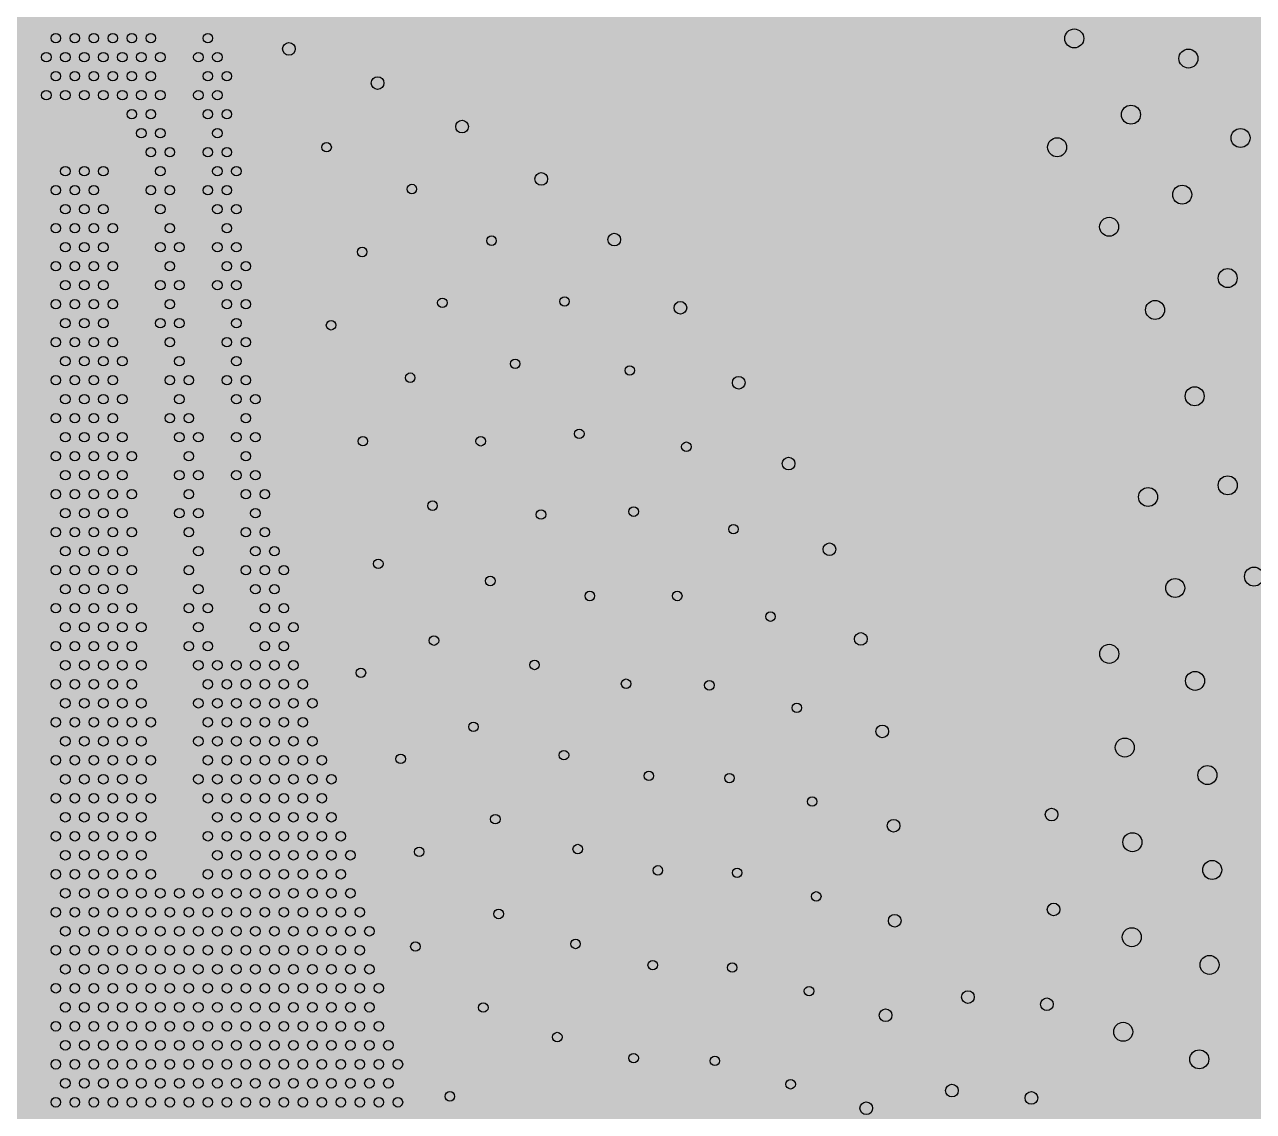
# Model space of a CAD drawing. Header units: metres. Extents: x 6 to 601, y -20 to 118.
# Drawn here: x 58.189 to 58.965, y 80.308 to 80.995 of the extents above; entities that cross this region are included whole.
import ezdxf

# ---------------------------------------------------------------- set-up
doc = ezdxf.new("R2010")
doc.units = ezdxf.units.M
doc.header["$MEASUREMENT"] = 0

# ---------------------------------------------------------------- blocks, each defined once
blk = doc.blocks.new('*U1013')
blk.add_circle((0, 0), 0.004)
blk = doc.blocks.new('*U1014')
at = {"color": 0, "linetype": 'ByBlock', "lineweight": -2, "transparency": 16777216}
for p, rotation in [((67.22481, 83.63244), 162.0206538124199), ((67.28077, 83.61087), 155.815257847648), ((67.33407, 83.58338), 149.609861882876), ((67.38408, 83.55028), 143.4044659181041), ((67.43022, 83.51198), 137.1990699533322), ((67.47196, 83.46891), 130.9936739885602), ((67.50879, 83.42158), 124.7882780237883), ((67.54029, 83.37055), 118.5828820590163), ((67.56609, 83.31641), 112.3774860942445), ((67.58588, 83.2598), 106.1720901294725), ((67.59944, 83.20139), 99.96669416470057), ((67.60661, 83.14184), 93.76129819992866), ((67.6073, 83.08188), 87.55590223515674), ((67.6015, 83.02219), 81.35050627038488), ((67.58929, 82.96347), 75.145110305613), ((67.5708, 82.90643), 68.93971434084104), ((67.54625, 82.85171), 62.7343183760691), ((67.51593, 82.79997), 56.52892241129715), ((67.4802, 82.7518), 50.3235264465252)]:
    blk.add_blockref('*U1013', p, dxfattribs=dict(at, rotation=rotation))
blk = doc.blocks.new('*U1065')
blk.add_circle((0, 0), 0.003)
blk = doc.blocks.new('*U1066')
at = {"color": 0, "linetype": 'ByBlock', "lineweight": -2, "transparency": 16777216}
for p, rotation in [((67.2812, 83.30726), 131.5811558823035), ((67.31635, 83.25875), 120.2725230106346), ((67.3413, 83.20429), 108.9638901389656), ((67.35509, 83.146), 97.65525726729673), ((67.35719, 83.08613), 86.34662439562784), ((67.3475, 83.02702), 75.03799152395888), ((67.32641, 82.97095), 63.72935865229003)]:
    blk.add_blockref('*U1065', p, dxfattribs=dict(at, rotation=rotation))
blk = doc.blocks.new('*U1051')
blk.add_circle((0, 0), 0.003)
blk = doc.blocks.new('*U1052')
at = {"color": 0, "linetype": 'ByBlock', "lineweight": -2, "transparency": 16777216}
for p, rotation in [((67.27147, 83.38467), 142.0579142856324), ((67.31544, 83.34396), 132.3465769150481), ((67.35192, 83.29641), 122.6352395444638), ((67.37985, 83.24339), 112.9239021738794), ((67.39843, 83.18641), 103.2125648032951), ((67.40714, 83.12712), 93.50122743271079), ((67.40573, 83.06721), 83.78989006212647), ((67.39422, 83.0084), 74.07855269154216), ((67.37297, 82.95236), 64.36721532095783), ((67.34256, 82.90072), 54.65587795037352)]:
    blk.add_blockref('*U1051', p, dxfattribs=dict(at, rotation=rotation))
blk = doc.blocks.new('*U1053')
blk.add_circle((0, 0), 0.003)
blk = doc.blocks.new('*U1054')
at = {"color": 0, "linetype": 'ByBlock', "lineweight": -2, "transparency": 16777216}
for p, rotation in [((67.25138, 83.45789), 150.7232776525618), ((67.30134, 83.42478), 142.2138588920557), ((67.34586, 83.38464), 133.7044401315495), ((67.38395, 83.33835), 125.1950213710436), ((67.41477, 83.28693), 116.6856026105376), ((67.43765, 83.23152), 108.1761838500315), ((67.45207, 83.17334), 99.66676508952544), ((67.45772, 83.11366), 91.15734632901936), ((67.45448, 83.05381), 82.64792756851335), ((67.44242, 82.99509), 74.13850880800732), ((67.42181, 82.9388), 65.6290900475012), ((67.39309, 82.88618), 57.11967128699509), ((67.3569, 82.83839), 48.61025252648896)]:
    blk.add_blockref('*U1053', p, dxfattribs=dict(at, rotation=rotation))
blk = doc.blocks.new('*U1055')
blk.add_circle((0, 0), 0.003)
blk = doc.blocks.new('*U1056')
at = {"color": 0, "linetype": 'ByBlock', "lineweight": -2, "transparency": 16777216}
for p, rotation in [((67.27102, 83.50417), 151.4170342102993), ((67.32166, 83.47207), 143.8447902752829), ((67.36762, 83.43357), 136.2725463402666), ((67.40812, 83.38936), 128.7003024052502), ((67.44244, 83.3402), 121.1280584702337), ((67.46997, 83.28694), 113.5558145352172), ((67.49025, 83.23052), 105.9835706002007), ((67.50292, 83.17191), 98.41132666518433), ((67.50776, 83.11215), 90.83908273016789), ((67.50467, 83.05227), 83.26683879515151), ((67.49373, 82.99333), 75.69459486013518), ((67.47511, 82.93633), 68.12235092511874), ((67.44914, 82.88229), 60.55010699010236), ((67.41628, 82.83214), 52.97786305508597), ((67.3771, 82.78676), 45.40561912006957)]:
    blk.add_blockref('*U1055', p, dxfattribs=dict(at, rotation=rotation))
blk = doc.blocks.new('*U1057')
blk.add_circle((0, 0), 0.003)
blk = doc.blocks.new('*U1058')
at = {"color": 0, "linetype": 'ByBlock', "lineweight": -2, "transparency": 16777216}
for p, rotation in [((67.24857, 83.57034), 157.267318836385), ((67.3024, 83.54392), 150.4462998083958), ((67.35271, 83.5113), 143.6252807804067), ((67.39879, 83.47292), 136.8042617524175), ((67.43999, 83.42935), 129.9832427244284), ((67.47572, 83.38119), 123.1622236964393), ((67.50547, 83.32913), 116.3412046684502), ((67.52884, 83.27391), 109.5201856404612), ((67.54548, 83.2163), 102.699166612472), ((67.55515, 83.15712), 95.87814758448285), ((67.55774, 83.09721), 89.05712855649364), ((67.55318, 83.03742), 82.23610952850441), ((67.54156, 82.97859), 75.4150905005153), ((67.52304, 82.92156), 68.59407147252602), ((67.49787, 82.86713), 61.7730524445367), ((67.46642, 82.81608), 54.95203341654759), ((67.42912, 82.76912), 48.13101438855842)]:
    blk.add_blockref('*U1057', p, dxfattribs=dict(at, rotation=rotation))
blk = doc.blocks.new('*U1049')
blk.add_circle((0, 0), 0.003)
blk = doc.blocks.new('*U1050')
at = {"color": 0, "linetype": 'ByBlock', "lineweight": -2, "transparency": 16777216}
for p, rotation in [((67.27025, 83.23843), 121.5560922127656), ((67.29534, 83.18408), 108.021290349138), ((67.30703, 83.12537), 94.48648848551056), ((67.30464, 83.06556), 80.95168662188311)]:
    blk.add_blockref('*U1049', p, dxfattribs=dict(at, rotation=rotation))

msp = doc.modelspace()

# ---------------------------------------------------------------- hatches: boundary and pattern name
at = {"lineweight": 0, "true_color": 0xcd6928, "transparency": 33554534}
h = msp.add_hatch(color=32, dxfattribs=at)
h.dxf.hatch_style = 1
h.paths.add_polyline_path([(59.48904, 84.07628), (57.57001, 84.07628, 0.143152), (56.53606, 81.19774), (56.53606, 78.47618), (59.48904, 78.47566)])

# ---------------------------------------------------------------- linework, layer by layer
for centre, radius in [((58.85187, 80.98579), 0.006), ((58.20882, 80.98596), 0.003), ((58.22082, 80.98596), 0.003), ((58.23282, 80.98596), 0.003), ((58.24482, 80.98596), 0.003), ((58.25682, 80.98596), 0.003), ((58.26882, 80.98596), 0.003), ((58.30482, 80.98596), 0.003), ((58.20282, 80.97396), 0.003), ((58.21482, 80.97396), 0.003), ((58.22682, 80.97396), 0.003), ((58.23882, 80.97396), 0.003), ((58.25082, 80.97396), 0.003), ((58.26282, 80.97396), 0.003), ((58.27482, 80.97396), 0.003), ((58.29882, 80.97396), 0.003), ((58.31082, 80.97396), 0.003), ((58.92394, 80.97308), 0.006), ((58.20882, 80.96196), 0.003), ((58.22082, 80.96196), 0.003), ((58.23282, 80.96196), 0.003), ((58.24482, 80.96196), 0.003), ((58.25682, 80.96196), 0.003), ((58.26882, 80.96196), 0.003), ((58.30482, 80.96196), 0.003), ((58.31682, 80.96196), 0.003), ((58.20282, 80.94996), 0.003), ((58.21482, 80.94996), 0.003), ((58.22682, 80.94996), 0.003), ((58.23882, 80.94996), 0.003), ((58.25082, 80.94996), 0.003), ((58.26282, 80.94996), 0.003), ((58.27482, 80.94996), 0.003), ((58.29882, 80.94996), 0.003), ((58.31082, 80.94996), 0.003), ((58.88768, 80.93766), 0.006), ((58.25682, 80.93796), 0.003), ((58.26882, 80.93796), 0.003), ((58.30482, 80.93796), 0.003), ((58.31682, 80.93796), 0.003), ((58.26282, 80.92596), 0.003), ((58.27482, 80.92596), 0.003), ((58.31082, 80.92596), 0.003), ((58.95685, 80.92292), 0.006), ((58.84107, 80.91707), 0.006), ((58.26882, 80.91396), 0.003), ((58.28082, 80.91396), 0.003), ((58.30482, 80.91396), 0.003), ((58.31682, 80.91396), 0.003), ((58.21482, 80.90196), 0.003), ((58.22682, 80.90196), 0.003), ((58.23882, 80.90196), 0.003), ((58.27482, 80.90196), 0.003), ((58.31082, 80.90196), 0.003), ((58.32282, 80.90196), 0.003), ((58.20882, 80.88996), 0.003), ((58.22082, 80.88996), 0.003), ((58.23282, 80.88996), 0.003), ((58.26882, 80.88996), 0.003), ((58.28082, 80.88996), 0.003), ((58.30482, 80.88996), 0.003), ((58.31682, 80.88996), 0.003), ((58.92002, 80.88714), 0.006), ((58.21482, 80.87796), 0.003), ((58.22682, 80.87796), 0.003), ((58.23882, 80.87796), 0.003), ((58.27482, 80.87796), 0.003), ((58.31082, 80.87796), 0.003), ((58.32282, 80.87796), 0.003), ((58.87389, 80.86687), 0.006), ((58.20882, 80.86596), 0.003), ((58.22082, 80.86596), 0.003), ((58.23282, 80.86596), 0.003), ((58.24482, 80.86596), 0.003), ((58.28082, 80.86596), 0.003), ((58.31682, 80.86596), 0.003), ((58.21482, 80.85396), 0.003), ((58.22682, 80.85396), 0.003), ((58.23882, 80.85396), 0.003), ((58.27482, 80.85396), 0.003), ((58.28682, 80.85396), 0.003), ((58.31082, 80.85396), 0.003), ((58.32282, 80.85396), 0.003), ((58.20882, 80.84196), 0.003), ((58.22082, 80.84196), 0.003), ((58.23282, 80.84196), 0.003), ((58.24482, 80.84196), 0.003), ((58.28082, 80.84196), 0.003), ((58.31682, 80.84196), 0.003), ((58.32882, 80.84196), 0.003), ((58.94874, 80.83447), 0.006), ((58.21482, 80.82996), 0.003), ((58.22682, 80.82996), 0.003), ((58.23882, 80.82996), 0.003), ((58.27482, 80.82996), 0.003), ((58.28682, 80.82996), 0.003), ((58.31082, 80.82996), 0.003), ((58.32282, 80.82996), 0.003), ((58.20882, 80.81796), 0.003), ((58.22082, 80.81796), 0.003), ((58.23282, 80.81796), 0.003), ((58.24482, 80.81796), 0.003), ((58.28082, 80.81796), 0.003), ((58.31682, 80.81796), 0.003), ((58.32882, 80.81796), 0.003), ((58.90289, 80.81435), 0.006), ((58.21482, 80.80596), 0.003), ((58.22682, 80.80596), 0.003), ((58.23882, 80.80596), 0.003), ((58.27482, 80.80596), 0.003), ((58.28682, 80.80596), 0.003), ((58.32282, 80.80596), 0.003), ((58.20882, 80.79396), 0.003), ((58.22082, 80.79396), 0.003), ((58.23282, 80.79396), 0.003), ((58.24482, 80.79396), 0.003), ((58.28082, 80.79396), 0.003), ((58.31682, 80.79396), 0.003), ((58.32882, 80.79396), 0.003), ((58.21482, 80.78196), 0.003), ((58.22682, 80.78196), 0.003), ((58.23882, 80.78196), 0.003), ((58.25082, 80.78196), 0.003), ((58.28682, 80.78196), 0.003), ((58.32282, 80.78196), 0.003), ((58.20882, 80.76996), 0.003), ((58.22082, 80.76996), 0.003), ((58.23282, 80.76996), 0.003), ((58.24482, 80.76996), 0.003), ((58.28082, 80.76996), 0.003), ((58.29282, 80.76996), 0.003), ((58.31682, 80.76996), 0.003), ((58.32882, 80.76996), 0.003), ((58.92789, 80.75983), 0.006), ((58.21482, 80.75796), 0.003), ((58.22682, 80.75796), 0.003), ((58.23882, 80.75796), 0.003), ((58.25082, 80.75796), 0.003), ((58.28682, 80.75796), 0.003), ((58.32282, 80.75796), 0.003), ((58.33482, 80.75796), 0.003), ((58.20882, 80.74596), 0.003), ((58.22082, 80.74596), 0.003), ((58.23282, 80.74596), 0.003), ((58.24482, 80.74596), 0.003), ((58.28082, 80.74596), 0.003), ((58.29282, 80.74596), 0.003), ((58.32882, 80.74596), 0.003), ((58.21482, 80.73396), 0.003), ((58.22682, 80.73396), 0.003), ((58.23882, 80.73396), 0.003), ((58.25082, 80.73396), 0.003), ((58.28682, 80.73396), 0.003), ((58.29882, 80.73396), 0.003), ((58.32282, 80.73396), 0.003), ((58.33482, 80.73396), 0.003), ((58.20882, 80.72196), 0.003), ((58.22082, 80.72196), 0.003), ((58.23282, 80.72196), 0.003), ((58.24482, 80.72196), 0.003), ((58.25682, 80.72196), 0.003), ((58.29282, 80.72196), 0.003), ((58.32882, 80.72196), 0.003), ((58.21482, 80.70996), 0.003), ((58.22682, 80.70996), 0.003), ((58.23882, 80.70996), 0.003), ((58.25082, 80.70996), 0.003), ((58.28682, 80.70996), 0.003), ((58.29882, 80.70996), 0.003), ((58.32282, 80.70996), 0.003), ((58.33482, 80.70996), 0.003), ((58.89848, 80.69622), 0.006), ((58.94875, 80.70358), 0.006), ((58.20882, 80.69796), 0.003), ((58.22082, 80.69796), 0.003), ((58.23282, 80.69796), 0.003), ((58.24482, 80.69796), 0.003), ((58.25682, 80.69796), 0.003), ((58.29282, 80.69796), 0.003), ((58.32882, 80.69796), 0.003), ((58.34082, 80.69796), 0.003), ((58.21482, 80.68596), 0.003), ((58.22682, 80.68596), 0.003), ((58.23882, 80.68596), 0.003), ((58.25082, 80.68596), 0.003), ((58.28682, 80.68596), 0.003), ((58.29882, 80.68596), 0.003), ((58.33482, 80.68596), 0.003), ((58.20882, 80.67396), 0.003), ((58.22082, 80.67396), 0.003), ((58.23282, 80.67396), 0.003), ((58.24482, 80.67396), 0.003), ((58.25682, 80.67396), 0.003), ((58.29282, 80.67396), 0.003), ((58.32882, 80.67396), 0.003), ((58.34082, 80.67396), 0.003), ((58.21482, 80.66196), 0.003), ((58.22682, 80.66196), 0.003), ((58.23882, 80.66196), 0.003), ((58.25082, 80.66196), 0.003), ((58.29882, 80.66196), 0.003), ((58.33482, 80.66196), 0.003), ((58.34682, 80.66196), 0.003), ((58.20882, 80.64996), 0.003), ((58.22082, 80.64996), 0.003), ((58.23282, 80.64996), 0.003), ((58.24482, 80.64996), 0.003), ((58.25682, 80.64996), 0.003), ((58.29282, 80.64996), 0.003), ((58.32882, 80.64996), 0.003), ((58.34082, 80.64996), 0.003), ((58.35282, 80.64996), 0.003), ((58.96536, 80.64594), 0.006), ((58.21482, 80.63796), 0.003), ((58.22682, 80.63796), 0.003), ((58.23882, 80.63796), 0.003), ((58.25082, 80.63796), 0.003), ((58.29882, 80.63796), 0.003), ((58.33482, 80.63796), 0.003), ((58.34682, 80.63796), 0.003), ((58.91562, 80.63874), 0.006), ((58.20882, 80.62596), 0.003), ((58.22082, 80.62596), 0.003), ((58.23282, 80.62596), 0.003), ((58.24482, 80.62596), 0.003), ((58.25682, 80.62596), 0.003), ((58.29282, 80.62596), 0.003), ((58.30482, 80.62596), 0.003), ((58.34082, 80.62596), 0.003), ((58.35282, 80.62596), 0.003), ((58.21482, 80.61396), 0.003), ((58.22682, 80.61396), 0.003), ((58.23882, 80.61396), 0.003), ((58.25082, 80.61396), 0.003), ((58.26282, 80.61396), 0.003), ((58.29882, 80.61396), 0.003), ((58.33482, 80.61396), 0.003), ((58.34682, 80.61396), 0.003), ((58.35882, 80.61396), 0.003), ((58.20882, 80.60196), 0.003), ((58.22082, 80.60196), 0.003), ((58.23282, 80.60196), 0.003), ((58.24482, 80.60196), 0.003), ((58.25682, 80.60196), 0.003), ((58.29282, 80.60196), 0.003), ((58.30482, 80.60196), 0.003), ((58.34082, 80.60196), 0.003), ((58.35282, 80.60196), 0.003), ((58.87397, 80.59717), 0.006), ((58.21482, 80.58996), 0.003), ((58.22682, 80.58996), 0.003), ((58.23882, 80.58996), 0.003), ((58.25082, 80.58996), 0.003), ((58.26282, 80.58996), 0.003), ((58.29882, 80.58996), 0.003), ((58.31082, 80.58996), 0.003), ((58.32282, 80.58996), 0.003), ((58.33482, 80.58996), 0.003), ((58.34682, 80.58996), 0.003), ((58.35882, 80.58996), 0.003), ((58.92813, 80.58007), 0.006), ((58.20882, 80.57796), 0.003), ((58.22082, 80.57796), 0.003), ((58.23282, 80.57796), 0.003), ((58.24482, 80.57796), 0.003), ((58.25682, 80.57796), 0.003), ((58.30482, 80.57796), 0.003), ((58.31682, 80.57796), 0.003), ((58.32882, 80.57796), 0.003), ((58.34082, 80.57796), 0.003), ((58.35282, 80.57796), 0.003), ((58.36482, 80.57796), 0.003), ((58.21482, 80.56596), 0.003), ((58.22682, 80.56596), 0.003), ((58.23882, 80.56596), 0.003), ((58.25082, 80.56596), 0.003), ((58.26282, 80.56596), 0.003), ((58.29882, 80.56596), 0.003), ((58.31082, 80.56596), 0.003), ((58.32282, 80.56596), 0.003), ((58.33482, 80.56596), 0.003), ((58.34682, 80.56596), 0.003), ((58.35882, 80.56596), 0.003), ((58.37082, 80.56596), 0.003), ((58.20882, 80.55396), 0.003), ((58.22082, 80.55396), 0.003), ((58.23282, 80.55396), 0.003), ((58.24482, 80.55396), 0.003), ((58.25682, 80.55396), 0.003), ((58.26882, 80.55396), 0.003), ((58.30482, 80.55396), 0.003), ((58.31682, 80.55396), 0.003), ((58.32882, 80.55396), 0.003), ((58.34082, 80.55396), 0.003), ((58.35282, 80.55396), 0.003), ((58.36482, 80.55396), 0.003), ((58.21482, 80.54196), 0.003), ((58.22682, 80.54196), 0.003), ((58.23882, 80.54196), 0.003), ((58.25082, 80.54196), 0.003), ((58.26282, 80.54196), 0.003), ((58.29882, 80.54196), 0.003), ((58.31082, 80.54196), 0.003), ((58.32282, 80.54196), 0.003), ((58.33482, 80.54196), 0.003), ((58.34682, 80.54196), 0.003), ((58.35882, 80.54196), 0.003), ((58.37082, 80.54196), 0.003), ((58.8838, 80.538), 0.006), ((58.20882, 80.52996), 0.003), ((58.22082, 80.52996), 0.003), ((58.23282, 80.52996), 0.003), ((58.24482, 80.52996), 0.003), ((58.25682, 80.52996), 0.003), ((58.26882, 80.52996), 0.003), ((58.30482, 80.52996), 0.003), ((58.31682, 80.52996), 0.003), ((58.32882, 80.52996), 0.003), ((58.34082, 80.52996), 0.003), ((58.35282, 80.52996), 0.003), ((58.36482, 80.52996), 0.003), ((58.37682, 80.52996), 0.003), ((58.93594, 80.5206), 0.006), ((58.21482, 80.51796), 0.003), ((58.22682, 80.51796), 0.003), ((58.23882, 80.51796), 0.003), ((58.25082, 80.51796), 0.003), ((58.26282, 80.51796), 0.003), ((58.29882, 80.51796), 0.003), ((58.31082, 80.51796), 0.003), ((58.32282, 80.51796), 0.003), ((58.33482, 80.51796), 0.003), ((58.34682, 80.51796), 0.003), ((58.35882, 80.51796), 0.003), ((58.37082, 80.51796), 0.003), ((58.38282, 80.51796), 0.003), ((58.20882, 80.50596), 0.003), ((58.22082, 80.50596), 0.003), ((58.23282, 80.50596), 0.003), ((58.24482, 80.50596), 0.003), ((58.25682, 80.50596), 0.003), ((58.26882, 80.50596), 0.003), ((58.30482, 80.50596), 0.003), ((58.31682, 80.50596), 0.003), ((58.32882, 80.50596), 0.003), ((58.34082, 80.50596), 0.003), ((58.35282, 80.50596), 0.003), ((58.36482, 80.50596), 0.003), ((58.37682, 80.50596), 0.003), ((58.21482, 80.49396), 0.003), ((58.22682, 80.49396), 0.003), ((58.23882, 80.49396), 0.003), ((58.25082, 80.49396), 0.003), ((58.26282, 80.49396), 0.003), ((58.31082, 80.49396), 0.003), ((58.32282, 80.49396), 0.003), ((58.33482, 80.49396), 0.003), ((58.34682, 80.49396), 0.003), ((58.35882, 80.49396), 0.003), ((58.37082, 80.49396), 0.003), ((58.38282, 80.49396), 0.003), ((58.8376, 80.49569), 0.004), ((58.20882, 80.48196), 0.003), ((58.22082, 80.48196), 0.003), ((58.23282, 80.48196), 0.003), ((58.24482, 80.48196), 0.003), ((58.25682, 80.48196), 0.003), ((58.26882, 80.48196), 0.003), ((58.30482, 80.48196), 0.003), ((58.31682, 80.48196), 0.003), ((58.32882, 80.48196), 0.003), ((58.34082, 80.48196), 0.003), ((58.35282, 80.48196), 0.003), ((58.36482, 80.48196), 0.003), ((58.37682, 80.48196), 0.003), ((58.38882, 80.48196), 0.003), ((58.88856, 80.47821), 0.006), ((58.21482, 80.46996), 0.003), ((58.22682, 80.46996), 0.003), ((58.23882, 80.46996), 0.003), ((58.25082, 80.46996), 0.003), ((58.26282, 80.46996), 0.003), ((58.31082, 80.46996), 0.003), ((58.32282, 80.46996), 0.003), ((58.33482, 80.46996), 0.003), ((58.34682, 80.46996), 0.003), ((58.35882, 80.46996), 0.003), ((58.37082, 80.46996), 0.003), ((58.38282, 80.46996), 0.003), ((58.39482, 80.46996), 0.003), ((58.93899, 80.46069), 0.006), ((58.20882, 80.45796), 0.003), ((58.22082, 80.45796), 0.003), ((58.23282, 80.45796), 0.003), ((58.24482, 80.45796), 0.003), ((58.25682, 80.45796), 0.003), ((58.26882, 80.45796), 0.003), ((58.30482, 80.45796), 0.003), ((58.31682, 80.45796), 0.003), ((58.32882, 80.45796), 0.003), ((58.34082, 80.45796), 0.003), ((58.35282, 80.45796), 0.003), ((58.36482, 80.45796), 0.003), ((58.37682, 80.45796), 0.003), ((58.38882, 80.45796), 0.003), ((58.21482, 80.44596), 0.003), ((58.22682, 80.44596), 0.003), ((58.23882, 80.44596), 0.003), ((58.25082, 80.44596), 0.003), ((58.26282, 80.44596), 0.003), ((58.27482, 80.44596), 0.003), ((58.28682, 80.44596), 0.003), ((58.29882, 80.44596), 0.003), ((58.31082, 80.44596), 0.003), ((58.32282, 80.44596), 0.003), ((58.33482, 80.44596), 0.003), ((58.34682, 80.44596), 0.003), ((58.35882, 80.44596), 0.003), ((58.37082, 80.44596), 0.003), ((58.38282, 80.44596), 0.003), ((58.39482, 80.44596), 0.003), ((58.83883, 80.43572), 0.004), ((58.20882, 80.43396), 0.003), ((58.22082, 80.43396), 0.003), ((58.23282, 80.43396), 0.003), ((58.24482, 80.43396), 0.003), ((58.25682, 80.43396), 0.003), ((58.26882, 80.43396), 0.003), ((58.28082, 80.43396), 0.003), ((58.29282, 80.43396), 0.003), ((58.30482, 80.43396), 0.003), ((58.31682, 80.43396), 0.003), ((58.32882, 80.43396), 0.003), ((58.34082, 80.43396), 0.003), ((58.35282, 80.43396), 0.003), ((58.36482, 80.43396), 0.003), ((58.37682, 80.43396), 0.003), ((58.38882, 80.43396), 0.003), ((58.40082, 80.43396), 0.003), ((58.21482, 80.42196), 0.003), ((58.22682, 80.42196), 0.003), ((58.23882, 80.42196), 0.003), ((58.25082, 80.42196), 0.003), ((58.26282, 80.42196), 0.003), ((58.27482, 80.42196), 0.003), ((58.28682, 80.42196), 0.003), ((58.29882, 80.42196), 0.003), ((58.31082, 80.42196), 0.003), ((58.32282, 80.42196), 0.003), ((58.33482, 80.42196), 0.003), ((58.34682, 80.42196), 0.003), ((58.35882, 80.42196), 0.003), ((58.37082, 80.42196), 0.003), ((58.38282, 80.42196), 0.003), ((58.39482, 80.42196), 0.003), ((58.40682, 80.42196), 0.003), ((58.88821, 80.41823), 0.006), ((58.20882, 80.40996), 0.003), ((58.22082, 80.40996), 0.003), ((58.23282, 80.40996), 0.003), ((58.24482, 80.40996), 0.003), ((58.25682, 80.40996), 0.003), ((58.26882, 80.40996), 0.003), ((58.28082, 80.40996), 0.003), ((58.29282, 80.40996), 0.003), ((58.30482, 80.40996), 0.003), ((58.31682, 80.40996), 0.003), ((58.32882, 80.40996), 0.003), ((58.34082, 80.40996), 0.003), ((58.35282, 80.40996), 0.003), ((58.36482, 80.40996), 0.003), ((58.37682, 80.40996), 0.003), ((58.38882, 80.40996), 0.003), ((58.40082, 80.40996), 0.003), ((58.21482, 80.39796), 0.003), ((58.22682, 80.39796), 0.003), ((58.23882, 80.39796), 0.003), ((58.25082, 80.39796), 0.003), ((58.26282, 80.39796), 0.003), ((58.27482, 80.39796), 0.003), ((58.28682, 80.39796), 0.003), ((58.29882, 80.39796), 0.003), ((58.31082, 80.39796), 0.003), ((58.32282, 80.39796), 0.003), ((58.33482, 80.39796), 0.003), ((58.34682, 80.39796), 0.003), ((58.35882, 80.39796), 0.003), ((58.37082, 80.39796), 0.003), ((58.38282, 80.39796), 0.003), ((58.39482, 80.39796), 0.003), ((58.40682, 80.39796), 0.003), ((58.93727, 80.40073), 0.006), ((58.20882, 80.38596), 0.003), ((58.22082, 80.38596), 0.003), ((58.23282, 80.38596), 0.003), ((58.24482, 80.38596), 0.003), ((58.25682, 80.38596), 0.003), ((58.26882, 80.38596), 0.003), ((58.28082, 80.38596), 0.003), ((58.29282, 80.38596), 0.003), ((58.30482, 80.38596), 0.003), ((58.31682, 80.38596), 0.003), ((58.32882, 80.38596), 0.003), ((58.34082, 80.38596), 0.003), ((58.35282, 80.38596), 0.003), ((58.36482, 80.38596), 0.003), ((58.37682, 80.38596), 0.003), ((58.38882, 80.38596), 0.003), ((58.40082, 80.38596), 0.003), ((58.41282, 80.38596), 0.003), ((58.78475, 80.38045), 0.004), ((58.21482, 80.37396), 0.003), ((58.22682, 80.37396), 0.003), ((58.23882, 80.37396), 0.003), ((58.25082, 80.37396), 0.003), ((58.26282, 80.37396), 0.003), ((58.27482, 80.37396), 0.003), ((58.28682, 80.37396), 0.003), ((58.29882, 80.37396), 0.003), ((58.31082, 80.37396), 0.003), ((58.32282, 80.37396), 0.003), ((58.33482, 80.37396), 0.003), ((58.34682, 80.37396), 0.003), ((58.35882, 80.37396), 0.003), ((58.37082, 80.37396), 0.003), ((58.38282, 80.37396), 0.003), ((58.39482, 80.37396), 0.003), ((58.40682, 80.37396), 0.003), ((58.83456, 80.3759), 0.004), ((58.20882, 80.36196), 0.003), ((58.22082, 80.36196), 0.003), ((58.23282, 80.36196), 0.003), ((58.24482, 80.36196), 0.003), ((58.25682, 80.36196), 0.003), ((58.26882, 80.36196), 0.003), ((58.28082, 80.36196), 0.003), ((58.29282, 80.36196), 0.003), ((58.30482, 80.36196), 0.003), ((58.31682, 80.36196), 0.003), ((58.32882, 80.36196), 0.003), ((58.34082, 80.36196), 0.003), ((58.35282, 80.36196), 0.003), ((58.36482, 80.36196), 0.003), ((58.37682, 80.36196), 0.003), ((58.38882, 80.36196), 0.003), ((58.40082, 80.36196), 0.003), ((58.41282, 80.36196), 0.003), ((58.88276, 80.35849), 0.006), ((58.21482, 80.34996), 0.003), ((58.22682, 80.34996), 0.003), ((58.23882, 80.34996), 0.003), ((58.25082, 80.34996), 0.003), ((58.26282, 80.34996), 0.003), ((58.27482, 80.34996), 0.003), ((58.28682, 80.34996), 0.003), ((58.29882, 80.34996), 0.003), ((58.31082, 80.34996), 0.003), ((58.32282, 80.34996), 0.003), ((58.33482, 80.34996), 0.003), ((58.34682, 80.34996), 0.003), ((58.35882, 80.34996), 0.003), ((58.37082, 80.34996), 0.003), ((58.38282, 80.34996), 0.003), ((58.39482, 80.34996), 0.003), ((58.40682, 80.34996), 0.003), ((58.41882, 80.34996), 0.003), ((58.9308, 80.3411), 0.006), ((58.20882, 80.33796), 0.003), ((58.22082, 80.33796), 0.003), ((58.23282, 80.33796), 0.003), ((58.24482, 80.33796), 0.003), ((58.25682, 80.33796), 0.003), ((58.26882, 80.33796), 0.003), ((58.28082, 80.33796), 0.003), ((58.29282, 80.33796), 0.003), ((58.30482, 80.33796), 0.003), ((58.31682, 80.33796), 0.003), ((58.32882, 80.33796), 0.003), ((58.34082, 80.33796), 0.003), ((58.35282, 80.33796), 0.003), ((58.36482, 80.33796), 0.003), ((58.37682, 80.33796), 0.003), ((58.38882, 80.33796), 0.003), ((58.40082, 80.33796), 0.003), ((58.41282, 80.33796), 0.003), ((58.42482, 80.33796), 0.003), ((58.21482, 80.32596), 0.003), ((58.22682, 80.32596), 0.003), ((58.23882, 80.32596), 0.003), ((58.25082, 80.32596), 0.003), ((58.26282, 80.32596), 0.003), ((58.27482, 80.32596), 0.003), ((58.28682, 80.32596), 0.003), ((58.29882, 80.32596), 0.003), ((58.31082, 80.32596), 0.003), ((58.32282, 80.32596), 0.003), ((58.33482, 80.32596), 0.003), ((58.34682, 80.32596), 0.003), ((58.35882, 80.32596), 0.003), ((58.37082, 80.32596), 0.003), ((58.38282, 80.32596), 0.003), ((58.39482, 80.32596), 0.003), ((58.40682, 80.32596), 0.003), ((58.41882, 80.32596), 0.003), ((58.77467, 80.32133), 0.004), ((58.20882, 80.31396), 0.003), ((58.22082, 80.31396), 0.003), ((58.23282, 80.31396), 0.003), ((58.24482, 80.31396), 0.003), ((58.25682, 80.31396), 0.003), ((58.26882, 80.31396), 0.003), ((58.28082, 80.31396), 0.003), ((58.29282, 80.31396), 0.003), ((58.30482, 80.31396), 0.003), ((58.31682, 80.31396), 0.003), ((58.32882, 80.31396), 0.003), ((58.34082, 80.31396), 0.003), ((58.35282, 80.31396), 0.003), ((58.36482, 80.31396), 0.003), ((58.37682, 80.31396), 0.003), ((58.38882, 80.31396), 0.003), ((58.40082, 80.31396), 0.003), ((58.41282, 80.31396), 0.003), ((58.42482, 80.31396), 0.003), ((58.82484, 80.31671), 0.004)]:
    msp.add_circle(centre, radius)

# ---------------------------------------------------------------- block references
for name in ['*U1014', '*U1058', '*U1056', '*U1054', '*U1052', '*U1066', '*U1050']:
    msp.add_blockref(name, (-8.86877, -2.65323))

doc.saveas('drawing.dxf')
